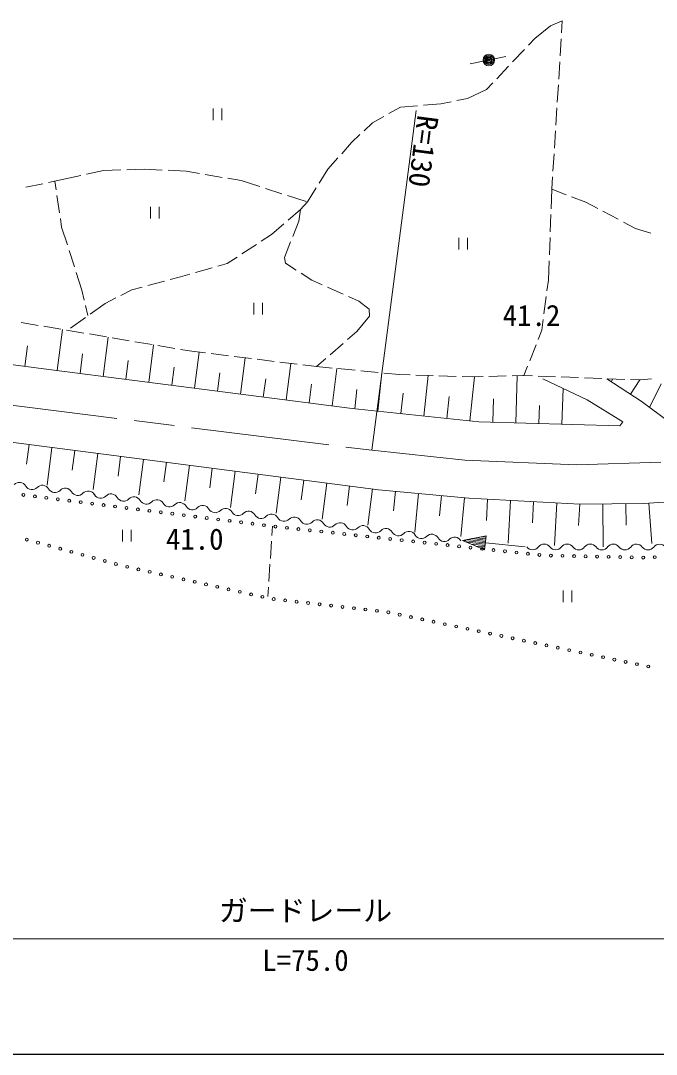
# Model space of a CAD drawing. Units: millimetres at full size, sheet at 1:1000; details may follow other scales. Extents: x 40000 to 680000, y 20000 to 380000.
# Drawn here: x 389755 to 444818, y 205000 to 294534 of the extents above; entities that cross this region are included whole.
import ezdxf
from ezdxf.enums import TextEntityAlignment as Align

# ---------------------------------------------------------------- set-up
doc = ezdxf.new("R2010")
doc.units = ezdxf.units.MM
doc.header["$LTSCALE"] = 1000
doc.header["$PDMODE"] = 32
doc.header["$PDSIZE"] = 500
doc.linetypes.add('CHAIN', pattern=[18.5, 12, -1.5, 3.5, -1.5])
for name, color, linetype, lineweight in [('M-BGD', 7, 'Continuous', 13), ('M-BMK', 2, 'CHAIN', 13), ('M-STR-HTXT', 7, 'Continuous', 13), ('M-TTL-BAND', 7, 'Continuous', 25)]:
    doc.layers.add(name, color=color, linetype=linetype, lineweight=lineweight)
doc.layers.add('M-BGD-HTXT', color=7, linetype='Continuous')
doc.styles.add('ＭＳ ゴシック', font='')
doc.styles.get('ＭＳ ゴシック').set_extended_font_data('MS Gothic')

msp = doc.modelspace()

# ---------------------------------------------------------------- linework, layer by layer
at = {"layer": 'M-BGD'}
for p, q in [((434297, 292995), (435654, 294081)), ((435654, 294081), (436675, 294534)), ((436675, 294534), (436609, 293473)), ((433745, 292412), (434297, 292995)), ((436578, 292974), (436485, 291477)), ((432370, 290959), (433401, 292049)), ((428680, 290797), (431782, 291420)), ((430995, 289507), (432026, 290596)), ((436454, 290978), (436361, 289480)), ((428471, 287806), (430100, 288560)), ((430100, 288560), (430652, 289144)), ((436330, 288981), (436238, 287484)), ((426139, 287331), (427060, 287518)), ((427550, 287618), (428471, 287806)), ((406429, 286922), (406429, 285922)), ((407179, 285922), (407179, 286922)), ((421656, 286490), (422646, 287042)), ((422646, 287042), (424143, 287166)), ((424642, 287207), (426139, 287331)), ((436207, 286985), (436114, 285488)), ((419505, 285006), (420229, 285694)), ((420229, 285694), (421219, 286246)), ((436083, 284989), (435990, 283492)), ((417564, 283014), (418418, 283973)), ((418418, 283973), (419143, 284661)), ((435959, 282993), (435866, 281496)), ((416377, 281683), (417231, 282641)), ((395459, 281226), (396932, 281548)), ((396932, 281548), (398444, 281603)), ((398943, 281621), (400455, 281675)), ((400455, 281675), (402025, 281598)), ((402524, 281574), (404093, 281497)), ((404093, 281497), (405240, 281301)), ((405733, 281217), (407211, 280964)), ((415623, 280469), (416377, 281683)), ((390208, 280099), (391675, 280411)), ((392164, 280514), (393498, 280798)), ((392711, 280631), (392823, 279880)), ((393498, 280798), (394971, 281119)), ((407704, 280879), (408850, 280683)), ((408850, 280683), (410484, 280157)), ((435835, 280997), (435769, 279935)), ((392897, 279385), (393119, 277902)), ((410960, 280004), (412388, 279544)), ((412864, 279390), (414498, 278864)), ((414606, 278831), (415360, 280045)), ((435769, 279935), (435704, 278239)), ((435769, 279935), (437008, 279462)), ((414006, 278164), (414606, 278831)), ((437475, 279283), (438713, 278810)), ((438713, 278810), (439751, 278261)), ((401013, 278405), (401013, 277405)), ((401763, 277405), (401763, 278405)), ((412928, 277248), (414006, 278164)), ((413844, 277177), (414006, 278164)), ((435685, 277739), (435628, 276240)), ((440193, 278028), (441519, 277327)), ((393193, 277407), (393305, 276656)), ((411469, 276008), (412547, 276924)), ((413324, 275833), (413844, 277177)), ((441961, 277094), (443000, 276545)), ((393305, 276656), (393801, 275109)), ((410596, 275435), (411469, 276008)), ((443000, 276545), (444351, 276118)), ((408924, 274337), (410178, 275160)), ((412623, 274023), (413143, 275367)), ((427723, 275723), (427723, 274723)), ((428473, 274723), (428473, 275723)), ((435609, 275741), (435551, 274242)), ((393954, 274633), (394411, 273204)), ((407634, 273489), (408506, 274062)), ((412687, 273539), (412623, 274023)), ((404899, 272712), (406342, 273122)), ((406823, 273259), (407634, 273489)), ((413621, 272937), (412687, 273539)), ((435532, 273742), (435467, 272046)), ((394564, 272728), (395060, 271180)), ((402698, 272103), (403608, 272344)), ((403608, 272344), (404418, 272575)), ((414976, 272064), (414042, 272666)), ((399372, 271219), (400282, 271460)), ((400765, 271589), (402215, 271974)), ((415873, 271663), (414976, 272064)), ((417699, 270848), (416330, 271459)), ((435467, 272046), (435346, 271129)), ((395060, 271180), (395260, 270336)), ((397064, 270036), (397995, 270513)), ((398440, 270741), (399372, 271219)), ((419053, 270243), (418156, 270644)), ((435280, 270633), (435082, 269146)), ((395375, 269850), (395575, 269005)), ((395769, 269112), (397064, 270036)), ((409951, 270097), (409951, 269097)), ((410701, 269097), (410701, 270097)), ((419952, 269548), (419053, 270243)), ((419969, 268943), (419952, 269548)), ((391541, 264398), (358662, 268744)), ((394068, 267899), (395362, 268822)), ((418881, 267608), (419969, 268943)), ((435017, 268650), (434895, 267734)), ((391271, 268144), (389792, 268394)), ((393244, 267811), (391764, 268061)), ((392921, 264221), (393377, 267789)), ((395216, 267478), (393737, 267728)), ((434895, 267734), (434579, 266927)), ((397188, 267145), (395709, 267395)), ((396888, 263713), (397325, 267122)), ((399160, 266812), (397681, 267062)), ((418078, 266912), (418881, 267608)), ((390109, 264589), (390344, 266372)), ((401132, 266480), (399653, 266729)), ((400856, 263205), (401272, 266456)), ((403104, 266147), (401625, 266396)), ((404586, 265897), (403597, 266063)), ((416566, 265603), (417700, 266585)), ((434397, 266462), (433850, 265065)), ((394904, 263967), (395123, 265672)), ((398872, 263459), (399080, 265085)), ((405767, 265753), (404586, 265897)), ((404824, 262697), (405223, 265819)), ((407752, 265511), (406263, 265692)), ((409737, 265269), (408248, 265450)), ((408791, 262189), (409194, 265335)), ((411722, 265026), (410234, 265208)), ((415385, 264580), (416188, 265276)), ((418464, 260951), (391541, 264398)), ((402840, 262951), (403040, 264512)), ((413708, 264784), (412219, 264966)), ((412759, 261681), (413165, 264851)), ((415385, 264580), (414204, 264724)), ((416733, 264447), (415385, 264580)), ((416726, 261173), (417140, 264407)), ((418723, 264252), (417230, 264398)), ((420714, 264056), (419221, 264203)), ((433668, 264599), (433352, 263793)), ((406807, 262443), (407009, 264016)), ((410775, 261935), (410978, 263520)), ((420700, 260713), (421052, 264022)), ((422559, 263874), (421211, 264007)), ((423487, 263846), (422559, 263874)), ((425486, 263786), (423987, 263831)), ((424677, 260290), (425050, 263799)), ((427485, 263726), (425986, 263771)), ((428913, 263683), (427985, 263711)), ((428655, 259867), (429061, 263687)), ((429819, 263707), (428913, 263683)), ((431818, 263760), (430319, 263721)), ((433225, 263798), (432318, 263774)), ((432649, 259693), (432764, 263778)), ((434091, 263765), (433225, 263798)), ((436090, 263691), (434591, 263747)), ((434978, 263506), (438841, 261683)), ((438088, 263616), (436589, 263672)), ((440087, 263542), (438588, 263598)), ((440528, 263511), (443506, 261569)), ((442085, 263467), (440586, 263523)), ((440907, 263264), (441064, 263505)), ((442582, 262171), (443390, 263411)), ((443451, 263416), (442585, 263448)), ((444402, 263501), (443451, 263416)), ((414743, 261427), (414950, 263044)), ((418711, 260925), (418887, 262579)), ((436647, 259580), (436734, 262677)), ((444225, 261033), (445252, 263064)), ((422688, 260502), (422875, 262256)), ((426666, 260078), (426869, 261988)), ((430650, 259749), (430707, 261792)), ((438841, 261683), (441910, 259798)), ((443506, 261569), (445947, 259751)), ((429447, 259783), (418464, 260951)), ((434648, 259636), (434692, 261211)), ((441645, 259440), (429447, 259783)), ((441910, 259798), (441645, 259440)), ((420761, 253908), (383629, 258698)), ((390482, 257814), (390262, 256109)), ((392466, 257558), (392046, 254304)), ((394449, 257302), (394229, 255598)), ((396433, 257046), (396031, 253932)), ((398416, 256790), (398196, 255087)), ((400400, 256534), (400005, 253472)), ((402383, 256278), (402164, 254576)), ((404367, 256023), (403969, 252935)), ((406350, 255767), (406131, 254065)), ((408334, 255511), (407928, 252361)), ((410318, 255255), (410098, 253554)), ((412301, 254999), (411898, 251876)), ((414285, 254743), (414065, 253043)), ((416268, 254487), (415866, 251365)), ((418252, 254231), (418033, 252532)), ((420235, 253975), (419832, 250845)), ((428576, 253177), (420761, 253908)), ((422225, 253771), (422065, 252065)), ((424216, 253585), (423903, 250240)), ((426207, 253398), (426042, 251632)), ((428199, 253212), (427884, 249845)), ((438203, 252663), (428576, 253177)), ((430195, 253091), (430096, 251250)), ((432192, 252984), (431994, 249285)), ((434189, 252877), (434090, 251028)), ((436186, 252771), (435989, 249077)), ((438183, 252664), (438085, 250817)), ((443749, 252710), (438203, 252663)), ((440183, 252680), (440214, 248967)), ((442183, 252697), (442199, 250840)), ((447862, 253006), (443749, 252710)), ((444182, 252741), (444433, 249250)), ((411565, 250739), (411513, 249948)), ((398586, 250424), (398586, 249424)), ((399336, 249424), (399336, 250424)), ((428020, 249510), (430071, 249902)), ((429661, 249824), (430059, 249783)), ((429948, 248708), (430071, 249902)), ((411480, 249449), (411382, 247952)), ((428020, 249510), (429948, 248708)), ((428020, 249510), (430010, 249305)), ((429998, 249186), (428406, 249350)), ((430022, 249425), (428431, 249589)), ((428792, 249190), (429985, 249067)), ((428841, 249667), (430035, 249544)), ((429973, 248947), (429177, 249029)), ((430047, 249663), (429251, 249745)), ((433452, 248951), (430010, 249305)), ((429563, 248869), (429961, 248828)), ((411349, 247453), (411251, 245957)), ((411218, 245458), (411166, 244667)), ((436757, 245167), (436757, 244167)), ((437507, 244167), (437507, 245167))]:
    msp.add_line(p, q, dxfattribs=at)
for centre, radius in [((430307, 291124), 500), ((430307, 291124), 400), ((430307, 291124), 300), ((430307, 291124), 200), ((430307, 291124), 100), ((430307, 291124), 20), ((389994, 253453), 125), ((390987, 253328), 125), ((391979, 253203), 125), ((392971, 253078), 125), ((393963, 252953), 125), ((394955, 252828), 125), ((395948, 252704), 125), ((396940, 252579), 125), ((397932, 252454), 125), ((398924, 252329), 125), ((399916, 252204), 125), ((400908, 252080), 125), ((401901, 251955), 125), ((402893, 251830), 125), ((403885, 251705), 125), ((404877, 251580), 125), ((405869, 251455), 125), ((406861, 251331), 125), ((407854, 251206), 125), ((408846, 251081), 125), ((409838, 250956), 125), ((410830, 250831), 125), ((411823, 250711), 125), ((412817, 250604), 125), ((413811, 250497), 125), ((414806, 250390), 125), ((415800, 250283), 125), ((416794, 250177), 125), ((417789, 250070), 125), ((418783, 249963), 125), ((419777, 249856), 125), ((420771, 249749), 125), ((390291, 249585), 125), ((391256, 249320), 125), ((392220, 249056), 125), ((393185, 248792), 125), ((421766, 249642), 125), ((422760, 249535), 125), ((423754, 249428), 125), ((424748, 249321), 125), ((425743, 249215), 125), ((426737, 249108), 125), ((427731, 249001), 125), ((428726, 248894), 125), ((429720, 248787), 125), ((394149, 248528), 125), ((395114, 248264), 125), ((396078, 248000), 125), ((430714, 248680), 125), ((431708, 248573), 125), ((432703, 248466), 125), ((433697, 248359), 125), ((434691, 248253), 125), ((435689, 248201), 125), ((436689, 248179), 125), ((437689, 248157), 125), ((438688, 248135), 125), ((439688, 248114), 125), ((440688, 248092), 125), ((441688, 248070), 125), ((442687, 248048), 125), ((443687, 248026), 125), ((444684, 248064), 125), ((397043, 247735), 125), ((398007, 247471), 125), ((398976, 247224), 125), ((399952, 247007), 125), ((400928, 246790), 125), ((401905, 246574), 125), ((402881, 246357), 125), ((403857, 246140), 125), ((404833, 245923), 125), ((405809, 245707), 125), ((406786, 245490), 125), ((407762, 245273), 125), ((408738, 245057), 125), ((409714, 244840), 125), ((410691, 244623), 125), ((411672, 244435), 125), ((412665, 244322), 125), ((413659, 244208), 125), ((414652, 244095), 125), ((415646, 243982), 125), ((416639, 243869), 125), ((417633, 243756), 125), ((418627, 243642), 125), ((419620, 243529), 125), ((420614, 243416), 125), ((421605, 243288), 125), ((422584, 243083), 125), ((423563, 242878), 125), ((424541, 242673), 125), ((425520, 242469), 125), ((426499, 242264), 125), ((427478, 242059), 125), ((428457, 241854), 125), ((429435, 241649), 125), ((430414, 241445), 125), ((431393, 241240), 125), ((432372, 241035), 125), ((433351, 240830), 125), ((434329, 240626), 125), ((435308, 240421), 125), ((436287, 240216), 125), ((437266, 240011), 125), ((438245, 239807), 125), ((439223, 239602), 125), ((440202, 239397), 125), ((441181, 239192), 125), ((442160, 238989), 125), ((443140, 238791), 125), ((444121, 238593), 125)]:
    msp.add_circle(centre, radius, dxfattribs=at)
for centre, start, end in [((389648, 253916), 29.70197, 135.96218), ((391632, 253666), 29.70197, 135.96218), ((390734, 254535), 209.70197, 315.96218), ((392718, 254286), 209.70197, 315.96218), ((393617, 253417), 29.70197, 135.96218), ((394702, 254036), 209.70197, 315.96218), ((395601, 253167), 29.70197, 135.96218), ((396687, 253787), 209.70197, 315.96218), ((397585, 252918), 29.70197, 135.96218), ((398671, 253537), 209.70197, 315.96218), ((399570, 252668), 29.70197, 135.96218), ((400655, 253287), 209.70197, 315.96218), ((401554, 252419), 29.70197, 135.96218), ((402640, 253038), 209.70197, 315.96218), ((403538, 252169), 29.70197, 135.96218), ((405523, 251919), 29.70197, 135.96218), ((404624, 252788), 209.70197, 315.96218), ((406609, 252539), 209.70197, 315.96218), ((407507, 251670), 29.70197, 135.96218), ((408593, 252289), 209.70197, 315.96218), ((409491, 251420), 29.70197, 135.96218), ((410577, 252040), 209.70197, 315.96218), ((411476, 251171), 29.70197, 135.96218), ((412562, 251790), 209.70197, 315.96218), ((413460, 250921), 29.70197, 135.96218), ((414546, 251541), 209.70197, 315.96218), ((415445, 250672), 29.70197, 135.96218), ((416530, 251291), 209.70197, 315.96218), ((417429, 250422), 29.70197, 135.96218), ((418515, 251041), 209.70197, 315.96218), ((419413, 250173), 29.70197, 135.96218), ((420499, 250792), 209.70197, 315.96218), ((421398, 249923), 29.70197, 135.96218), ((422483, 250542), 209.70197, 315.96218), ((423382, 249673), 29.70197, 135.96218), ((424468, 250293), 209.70197, 315.96218), ((425366, 249424), 29.70197, 135.96218), ((426452, 250043), 209.70197, 315.96218), ((427351, 249174), 29.70197, 135.96218), ((434099, 249325), 216.81712, 323.07733), ((435098, 248574), 36.81712, 143.07733), ((436099, 249323), 216.81712, 323.07733), ((437098, 248572), 36.81712, 143.07733), ((438099, 249321), 216.81712, 323.07733), ((439098, 248570), 36.81712, 143.07733), ((440099, 249319), 216.81712, 323.07733), ((441098, 248569), 36.81712, 143.07733), ((442099, 249318), 216.81712, 323.07733), ((443098, 248567), 36.81712, 143.07733), ((444099, 249316), 216.81712, 323.07733), ((445098, 248565), 36.81712, 143.07733)]:
    msp.add_arc(centre, 625, start, end, dxfattribs=at)
msp.add_point((430307, 291124), dxfattribs=at)
at = {"layer": 'M-BMK'}
for p, q in [((367827, 263875), (420182, 257320)), ((420182, 257320), (428233, 256467)), ((428233, 256467), (437907, 256070)), ((437907, 256070), (445221, 256304))]:
    msp.add_line(p, q, dxfattribs=at)
at = {"layer": 'M-STR-HTXT'}
for p, q in [((424021, 286757), (420182, 257320)), ((375715, 215000), (453136, 215000))]:
    msp.add_line(p, q, dxfattribs=at)
at = {"layer": 'M-TTL-BAND'}
msp.add_line((40000, 205000), (579000, 205000), dxfattribs=at)

# ---------------------------------------------------------------- texts
at = {"layer": 'M-BGD-HTXT', "style": 'ＭＳ ゴシック'}
for s, p in [('41.2', (434007, 267541)), ('41.0', (404835, 248164))]:
    msp.add_text(s, height=1833, dxfattribs=at).set_placement(p, align=Align.BOTTOM_CENTER)
at = {"layer": 'M-STR-HTXT', "style": 'ＭＳ ゴシック'}
msp.add_text('R=130', height=1833, rotation=262.57, dxfattribs=at).set_placement((424648, 283216), align=Align.MIDDLE_CENTER)
for s, p in [('ガードレール', (414430, 215981)), ('L=75.0', (414426, 211682))]:
    msp.add_text(s, height=1833, dxfattribs=at).set_placement(p, align=Align.BOTTOM_CENTER)

doc.saveas('drawing.dxf')
